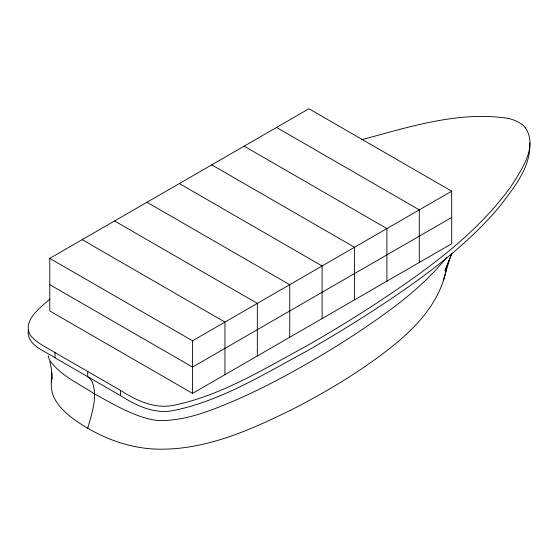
<?xml version="1.0" encoding="UTF-8"?>
<svg xmlns="http://www.w3.org/2000/svg" width="558" height="558" viewBox="0 0 558 558"><rect width="100%" height="100%" fill="white"/><g stroke="black" fill="none" stroke-linecap="round" stroke-linejoin="round"><path stroke-width="0.84" d="M446.449 268.405C440.827 300.344 417.949 325.753 393.432 345.437C363.37 369.584 330.183 389.617 296.075 407.473C252.153 429.339 204.856 451.122 154.657 449.05C125.683 447.669 97.845 436.23 74.333 419.602C66.66 413.938 59.176 407.368 54.705 398.775C50.213 390.858 51.162 381.379 51.866 372.709L51.894 378.185L51.385 369.236L49.899 361.277M51.406 382.342L52.124 378.024M28.325 329.834C26.08 345.325 44.828 350.766 54.998 357.804L121.47 396.18C137.163 406.168 155.445 414.615 174.556 410.311C222 400.393 263.969 374.069 306.189 351.421A1558.912 900.026 0 0 0 369.989 312.724C416.798 282.257 463.252 249.531 499.584 206.641C513.444 188.151 531.125 167.449 529.786 142.841M443.554 279.851L449.678 258.877L451.854 253.346L445.054 270.721L449.678 258.877M87.718 428.209C91.784 413.562 97.81 397.296 92.335 382.251A34.875 20.137 -60 0 0 90.012 378.701L87.718 376.699L87.718 371.475M49.934 299.018C40.546 307.632 21.818 320.501 30.404 335.267C36.486 342.968 45.819 346.95 53.98 351.993L121.47 390.963C137.17 400.951 155.445 409.398 174.556 405.094C222 395.169 263.969 368.852 306.189 346.204A1558.912 900.026 0 0 0 369.989 307.507C421.869 273.448 474.481 237.038 511.24 186.149C521.284 169.883 538.024 147.117 525.531 127.963M49.788 258.368L308.937 108.747L451.687 191.164L451.687 243.762L192.545 393.376L49.788 310.959L49.788 258.368L192.545 340.785L451.687 191.164M451.687 217.467L192.545 367.08L49.788 284.664M361.633 139.737C408.965 127.022 458.641 110.756 508.185 118.373M276.545 127.454L419.295 209.871L419.295 262.462M244.146 146.154L386.903 228.571L386.903 281.162M211.754 164.854L354.511 247.271L354.511 299.869M179.362 183.554L322.112 265.978L322.112 318.569M146.97 202.261L289.721 284.678L289.721 337.269M114.571 220.961L257.329 303.378L257.329 355.976M82.179 239.661L224.937 322.085L224.937 374.676M192.545 340.785L192.545 393.376M120.444 390.37L120.444 395.587M54.998 352.586L54.998 357.804M446.735 257.203A287.489 165.977 0 0 1 444.635 259.875C419.693 289.993 387.44 312.745 355.111 334.242A1058.491 611.115 0 0 1 318.311 357.155C292.434 372.395 265.95 386.673 238.524 398.942C213.749 409.446 187.9 420.599 160.509 420.572A35.461 20.472 0 0 1 152.759 419.797C131.772 415.487 113.134 403.992 94.518 393.941C79.159 383.758 60.613 375.806 49.732 360.315A35.461 20.472 0 0 1 48.393 355.844M508.171 118.394A33.264 19.202 0 0 1 518.982 122.495A33.048 19.084 0 0 1 525.503 127.97"/></g></svg>
